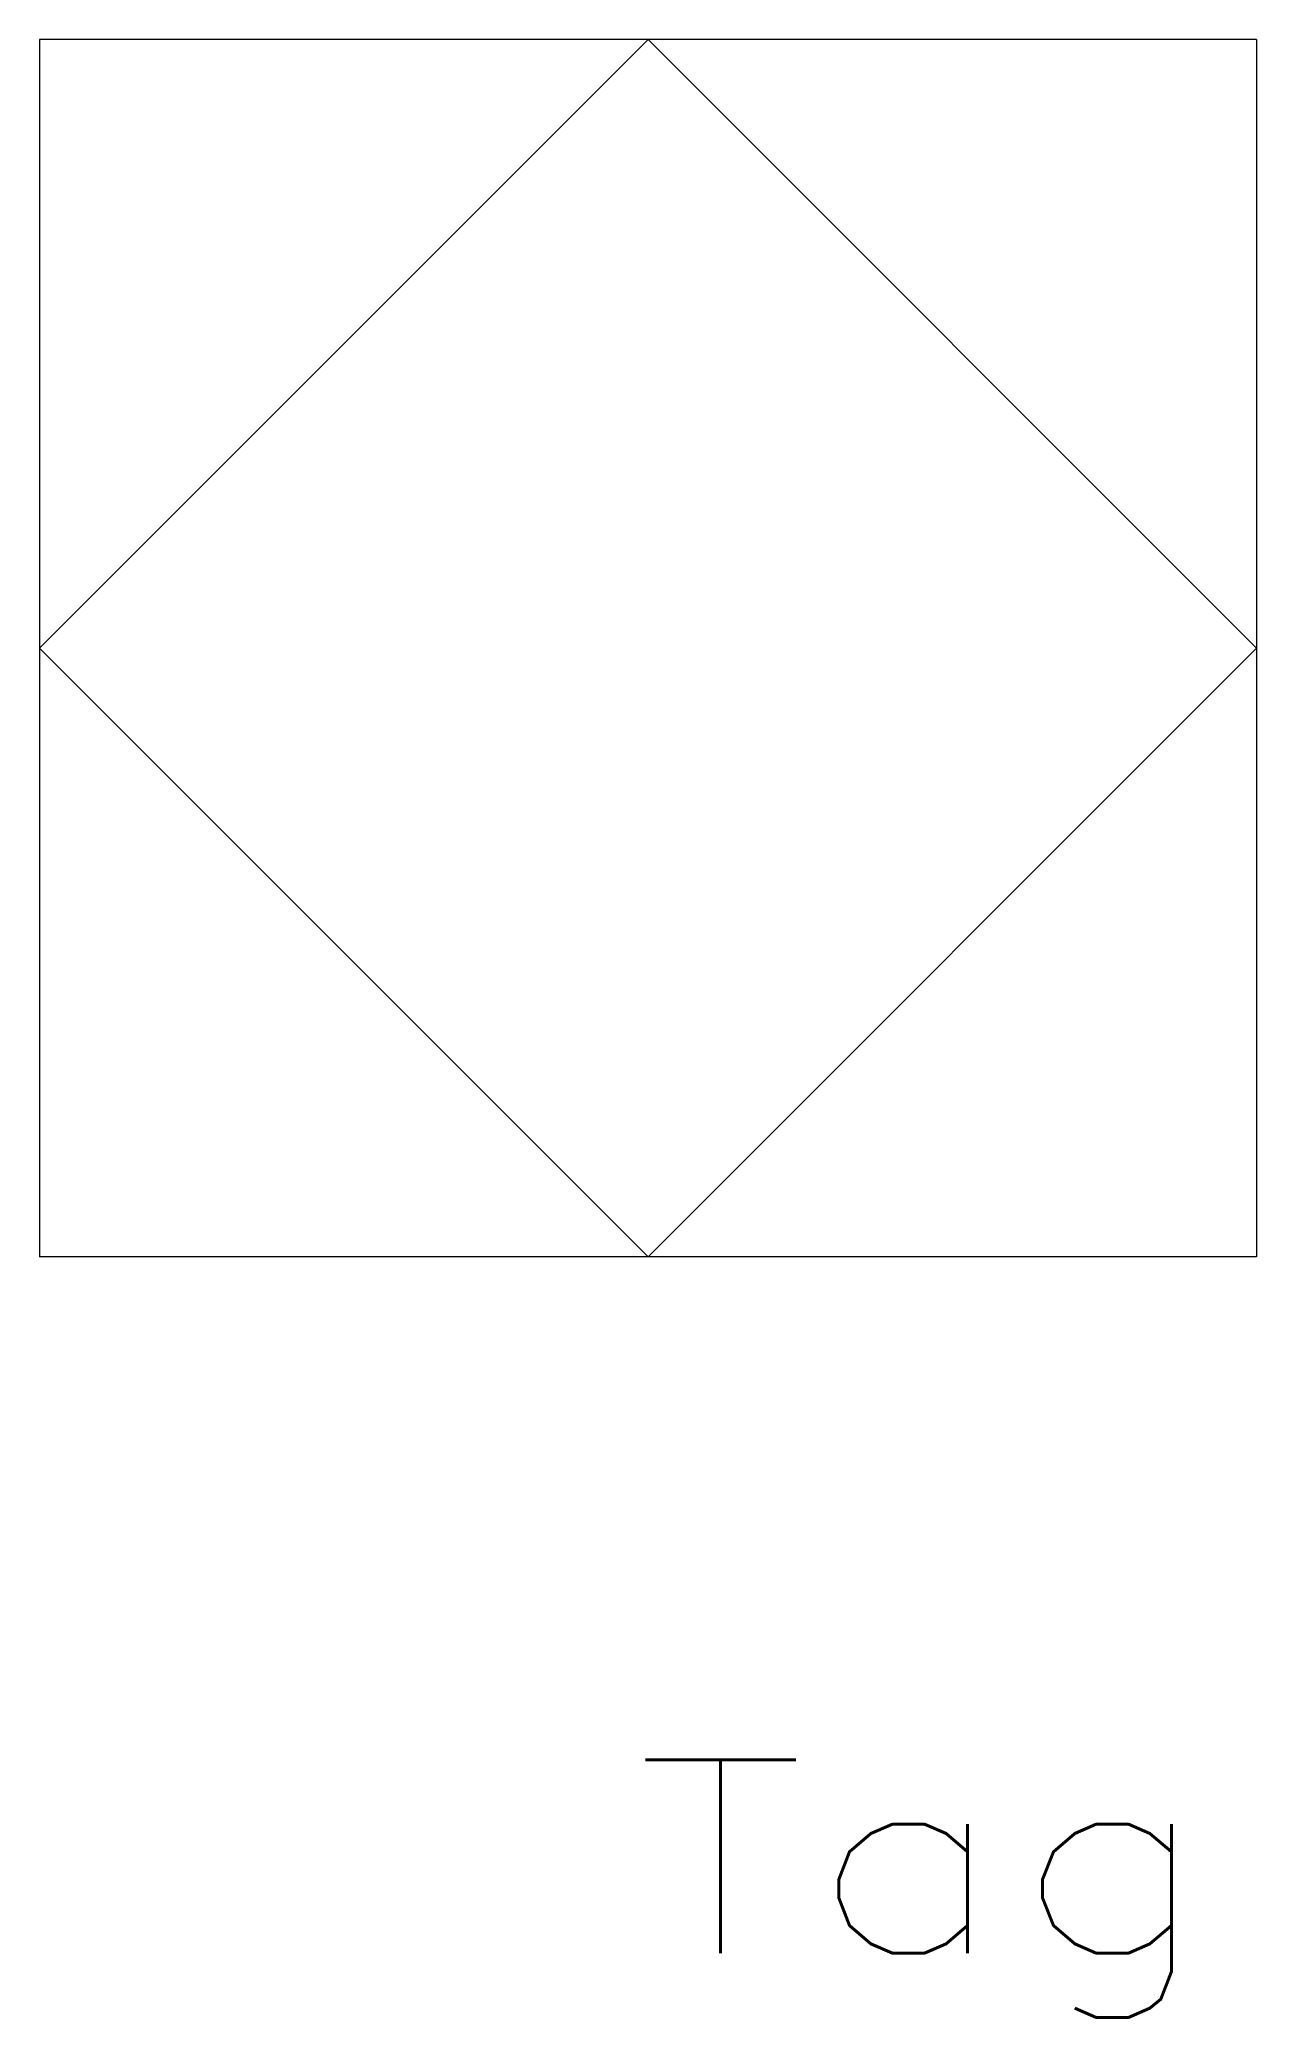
# Model space of a CAD drawing. Header units: inches. Extents: x -3.9 to 4.1, y -9.1 to 3.9.
import ezdxf
from ezdxf.enums import TextEntityAlignment as Align

# ---------------------------------------------------------------- set-up
doc = ezdxf.new("R2010")
doc.units = ezdxf.units.IN
doc.header["$MEASUREMENT"] = 0
doc.layers.get('0').update_dxf_attribs({"lineweight": 0})
doc.styles.add('_TCW_TXTSTY_1', font='TXT.SHX')

msp = doc.modelspace()

# ---------------------------------------------------------------- linework, layer by layer
at = {"linetype": 'Continuous'}
for p, q in [((4.083, 3.867), (-3.917, 3.867)), ((-3.917, 3.867), (-3.917, -4.133)), ((0.083, 3.867), (-3.917, -0.133)), ((4.083, -0.133), (0.083, 3.867)), ((4.083, 3.867), (4.083, -4.133)), ((-3.917, -0.133), (0.083, -4.133)), ((0.083, -4.133), (4.083, -0.133)), ((4.083, -4.133), (-3.917, -4.133))]:
    msp.add_line(p, q, dxfattribs=at)

# ---------------------------------------------------------------- texts
at = {"color": 7, "linetype": 'Continuous', "style": '_TCW_TXTSTY_1', "width": 1.166667}
msp.add_text('Tag', height=1.27, dxfattribs=at).set_placement((-0.004, -8.709), (3.806, -8.709), align=Align.FIT)

doc.saveas('drawing.dxf')
